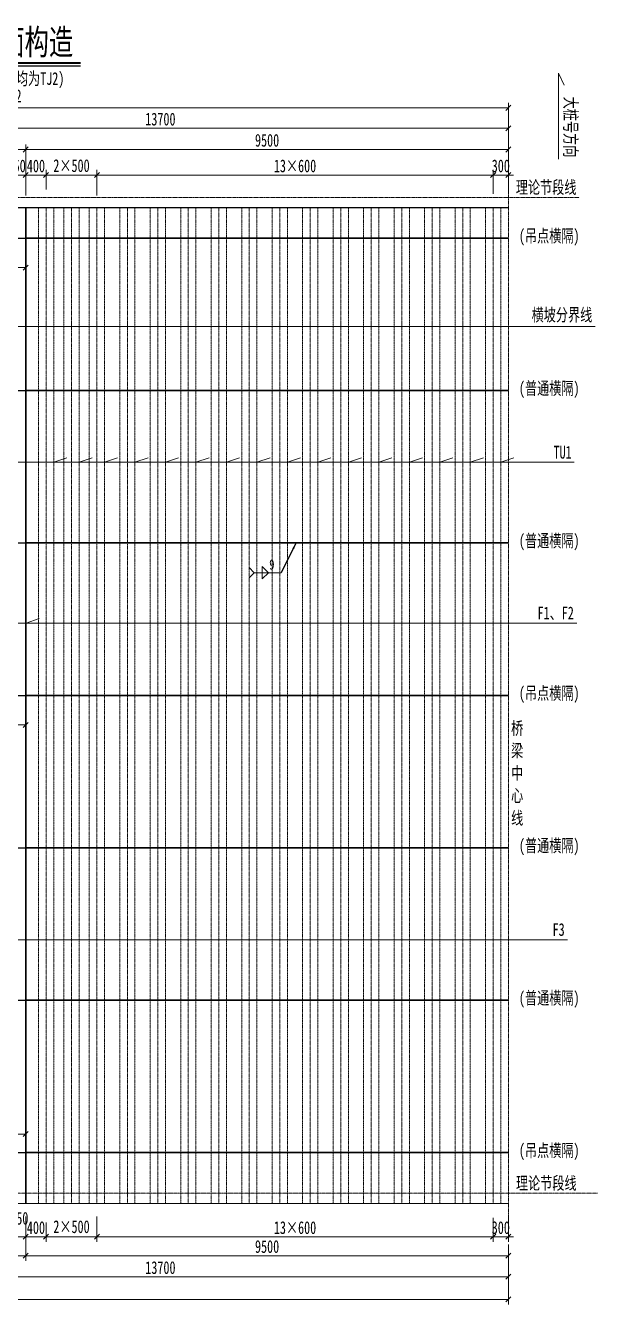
# Model space of a CAD drawing. Header units: millimetres. Extents: x 44597 to 300567, y -113054 to 73044.
# Drawn here: x 198065 to 209321, y -87306 to -62137 of the extents above; entities that cross this region are included whole.
import ezdxf
from ezdxf.enums import TextEntityAlignment as Align

# ---------------------------------------------------------------- set-up
doc = ezdxf.new("R2010")
doc.units = ezdxf.units.MM
doc.linetypes.add('CENTER2', pattern=[28.575, 19.05, -3.175, 3.175, -3.175])
doc.linetypes.add('DASHED', pattern=[0.75, 0.5, -0.25])
doc.layers.get('Defpoints').update_dxf_attribs({"color": 8})
for name, color, linetype, lineweight in [('Dim', 4, 'Continuous', 15), ('中心线', 2, 'CENTER2', 15), ('文字', 7, 'Continuous', 15), ('标注', 4, 'Continuous', 13), ('标注线及字体', 2, 'Continuous', 15), ('细实线', 4, 'Continuous', 15), ('虚线', 7, 'DASHED', 13), ('钢板粗线', 1, 'Continuous', 25)]:
    doc.layers.add(name, color=color, linetype=linetype, lineweight=lineweight)
doc.layers.add('Text', color=4, linetype='Continuous')
doc.styles.add('111', font='', dxfattribs={"width": 0.7})
doc.styles.add('BM_Dim', font='', dxfattribs={"width": 0.85})
doc.styles.add('SMEDI', font='', dxfattribs={"width": 0.75})
doc.styles.get("Standard").update_dxf_attribs({"font": ''})
doc.styles.get('111').set_extended_font_data('仿宋_GB2312')
doc.styles.get('BM_Dim').set_extended_font_data('仿宋_GB2312')
doc.styles.get('SMEDI').set_extended_font_data('仿宋_GB2312')
doc.styles.get('Standard').set_extended_font_data('仿宋_GB2312')
doc.dimstyles.new('200', dxfattribs={"dimscale": 0, "dimtxt": 2.5, "dimasz": 1, "dimexe": 1, "dimexo": 1, "dimgap": 0.6, "dimtad": 1, "dimdec": 0, "dimdsep": 46, "dimtxsty": '111', "dimblk": 'OBLIQUE', "dimcen": 0, "dimclrd": 4, "dimclre": 4, "dimclrt": 4, "dimadec": 1, "dimazin": 2, "dimtfac": 1, "dimtdec": 0, "dimtix": 1, "dimtmove": 2, "dimatfit": 3, "dimfxl": 4, "dimfxlon": 1, "dimtolj": 1, "dimlwd": -1, "dimlwe": -1, "dimarcsym": 0})
doc.dimstyles.new('MSteel_1.0_1.0', dxfattribs={"dimtxt": 3, "dimasz": 1.2, "dimexe": 1, "dimexo": 1, "dimgap": 1, "dimtad": 3, "dimtoh": 1, "dimdec": 0, "dimzin": 0, "dimdsep": 46, "dimtxsty": 'Standard', "dimblk": 'ARCHTICK', "dimcen": 0.09, "dimclrd": 3, "dimclre": 3, "dimadec": 0, "dimazin": 0, "dimtfac": 1, "dimtdec": 4, "dimtofl": 0, "dimtmove": 0, "dimatfit": 3, "dimfxl": 1, "dimtolj": 1, "dimtzin": 0, "dimarcsym": 0})

# ---------------------------------------------------------------- blocks, each defined once
blk = doc.blocks.new('_Oblique')
at = {"color": 0, "linetype": 'ByBlock', "lineweight": -2}
blk.add_line((-0.5, -0.5), (0.5, 0.5), dxfattribs=at)
blk = doc.blocks.new('*D2654')
at = {"layer": 'Defpoints', "color": 0, "transparency": 16777216}
for p in [(207569, -64575), (207569, -65028), (198069, -65789)]:
    blk.add_point(p, dxfattribs=at)
at = {"layer": '细实线', "color": 4, "transparency": 16777216}
for p, q in [((198069, -64975), (198069, -64475)), ((198069, -64575), (207569, -64575)), ((207569, -64928), (207569, -64475))]:
    blk.add_line(p, q, dxfattribs=at)
at = {"layer": '细实线', "color": 4, "transparency": 16777216, "xscale": 99.99999999999999, "yscale": 99.99999999999999, "zscale": 99.99999999999999, "rotation": 180}
blk.add_blockref('_Oblique', (198069, -64575), dxfattribs=at)
at = {"layer": '细实线', "color": 4, "transparency": 16777216, "xscale": 99.99999999999999, "yscale": 99.99999999999999, "zscale": 99.99999999999999}
blk.add_blockref('_Oblique', (207569, -64575), dxfattribs=at)
at = {"layer": '细实线', "color": 4, "transparency": 16777216, "insert": (202819, -64396), "char_height": 250, "attachment_point": 5, "style": '111'}
blk.add_mtext('\\A1;9500', dxfattribs=at)
blk = doc.blocks.new('*D2656')
at = {"layer": 'Defpoints', "color": 0, "transparency": 16777216}
for p in [(207269, -65079), (207269, -65356), (199469, -65784)]:
    blk.add_point(p, dxfattribs=at)
at = {"layer": '细实线', "color": 4, "transparency": 16777216}
for p, q in [((199469, -65479), (199469, -64979)), ((199469, -65079), (207269, -65079)), ((207269, -65256), (207269, -64979))]:
    blk.add_line(p, q, dxfattribs=at)
at = {"layer": '细实线', "color": 4, "transparency": 16777216, "xscale": 99.99999999999999, "yscale": 99.99999999999999, "zscale": 99.99999999999999, "rotation": 180}
blk.add_blockref('_Oblique', (199469, -65079), dxfattribs=at)
at = {"layer": '细实线', "color": 4, "transparency": 16777216, "xscale": 99.99999999999999, "yscale": 99.99999999999999, "zscale": 99.99999999999999}
blk.add_blockref('_Oblique', (207269, -65079), dxfattribs=at)
at = {"layer": '细实线', "color": 4, "transparency": 16777216, "insert": (203369, -64900), "char_height": 250, "attachment_point": 5, "style": '111'}
blk.add_mtext('\\A1;13×600', dxfattribs=at)
blk = doc.blocks.new('*D2657')
at = {"layer": 'Defpoints', "color": 0, "transparency": 16777216}
for p in [(198069, -65079), (198469, -65461), (198069, -65789)]:
    blk.add_point(p, dxfattribs=at)
at = {"layer": '细实线', "color": 4, "transparency": 16777216}
for p, q in [((198069, -65079), (197969, -65079)), ((198069, -65479), (198069, -64979)), ((198469, -65079), (198069, -65079)), ((198469, -65361), (198469, -64979)), ((198469, -65079), (198569, -65079))]:
    blk.add_line(p, q, dxfattribs=at)
at = {"layer": '细实线', "color": 4, "transparency": 16777216, "xscale": 99.99999999999999, "yscale": 99.99999999999999, "zscale": 99.99999999999999}
blk.add_blockref('_Oblique', (198069, -65079), dxfattribs=at)
at = {"layer": '细实线', "color": 4, "transparency": 16777216, "xscale": 99.99999999999999, "yscale": 99.99999999999999, "zscale": 99.99999999999999, "rotation": 180}
blk.add_blockref('_Oblique', (198469, -65079), dxfattribs=at)
at = {"layer": '细实线', "color": 4, "transparency": 16777216, "insert": (198269, -64900), "char_height": 250, "attachment_point": 5, "style": '111'}
blk.add_mtext('\\A1;400', dxfattribs=at)
blk = doc.blocks.new('*D2658')
at = {"layer": 'Defpoints', "color": 0, "transparency": 16777216}
for p in [(207569, -65079), (207269, -65551), (207569, -65542)]:
    blk.add_point(p, dxfattribs=at)
at = {"layer": '细实线', "color": 4, "transparency": 16777216}
for p, q in [((207269, -65079), (207169, -65079)), ((207269, -65451), (207269, -64979)), ((207269, -65079), (207569, -65079)), ((207569, -65442), (207569, -64979)), ((207569, -65079), (207669, -65079))]:
    blk.add_line(p, q, dxfattribs=at)
at = {"layer": '细实线', "color": 4, "transparency": 16777216, "xscale": 99.99999999999999, "yscale": 99.99999999999999, "zscale": 99.99999999999999}
blk.add_blockref('_Oblique', (207269, -65079), dxfattribs=at)
at = {"layer": '细实线', "color": 4, "transparency": 16777216, "xscale": 99.99999999999999, "yscale": 99.99999999999999, "zscale": 99.99999999999999, "rotation": 180}
blk.add_blockref('_Oblique', (207569, -65079), dxfattribs=at)
at = {"layer": '细实线', "color": 4, "transparency": 16777216, "insert": (207419, -64900), "char_height": 250, "attachment_point": 5, "style": '111'}
blk.add_mtext('\\A1;300', dxfattribs=at)
blk = doc.blocks.new('*D2659')
at = {"layer": 'Defpoints', "color": 0, "transparency": 16777216}
for p in [(197819, -65079), (197819, -65809), (198069, -65789)]:
    blk.add_point(p, dxfattribs=at)
at = {"layer": '细实线', "color": 4, "transparency": 16777216}
for p, q in [((197819, -65479), (197819, -64979)), ((198069, -65079), (197819, -65079)), ((198069, -65479), (198069, -64979))]:
    blk.add_line(p, q, dxfattribs=at)
at = {"layer": '细实线', "color": 4, "transparency": 16777216, "xscale": 99.99999999999999, "yscale": 99.99999999999999, "zscale": 99.99999999999999, "rotation": 180}
blk.add_blockref('_Oblique', (197819, -65079), dxfattribs=at)
at = {"layer": '细实线', "color": 4, "transparency": 16777216, "xscale": 99.99999999999999, "yscale": 99.99999999999999, "zscale": 99.99999999999999}
blk.add_blockref('_Oblique', (198069, -65079), dxfattribs=at)
at = {"layer": '细实线', "color": 4, "transparency": 16777216, "insert": (197890, -64900), "char_height": 250, "attachment_point": 5, "style": '111'}
blk.add_mtext('\\A1;250', dxfattribs=at)
blk = doc.blocks.new('*D2662')
at = {"layer": 'Defpoints', "color": 0, "transparency": 16777216}
for p in [(198469, -65079), (198469, -65461), (199469, -65446)]:
    blk.add_point(p, dxfattribs=at)
at = {"layer": '细实线', "color": 4, "transparency": 16777216}
for p, q in [((198469, -65361), (198469, -64979)), ((199469, -65079), (198469, -65079)), ((199469, -65346), (199469, -64979))]:
    blk.add_line(p, q, dxfattribs=at)
at = {"layer": '细实线', "color": 4, "transparency": 16777216, "xscale": 99.99999999999999, "yscale": 99.99999999999999, "zscale": 99.99999999999999, "rotation": 180}
blk.add_blockref('_Oblique', (198469, -65079), dxfattribs=at)
at = {"layer": '细实线', "color": 4, "transparency": 16777216, "xscale": 99.99999999999999, "yscale": 99.99999999999999, "zscale": 99.99999999999999}
blk.add_blockref('_Oblique', (199469, -65079), dxfattribs=at)
at = {"layer": '细实线', "color": 4, "transparency": 16777216, "insert": (198969, -64895), "char_height": 250, "attachment_point": 5, "style": '111'}
blk.add_mtext('\\A1;2×500', dxfattribs=at)
blk = doc.blocks.new('*D2664')
at = {"layer": 'Defpoints', "color": 0, "transparency": 16777216}
for p in [(207569, -64158), (207569, -64699), (193869, -65524)]:
    blk.add_point(p, dxfattribs=at)
at = {"layer": '细实线', "color": 4, "transparency": 16777216}
for p, q in [((193869, -64558), (193869, -64058)), ((193869, -64158), (207569, -64158)), ((207569, -64558), (207569, -64058))]:
    blk.add_line(p, q, dxfattribs=at)
at = {"layer": '细实线', "color": 4, "transparency": 16777216, "xscale": 99.99999999999999, "yscale": 99.99999999999999, "zscale": 99.99999999999999, "rotation": 180}
blk.add_blockref('_Oblique', (193869, -64158), dxfattribs=at)
at = {"layer": '细实线', "color": 4, "transparency": 16777216, "xscale": 99.99999999999999, "yscale": 99.99999999999999, "zscale": 99.99999999999999}
blk.add_blockref('_Oblique', (207569, -64158), dxfattribs=at)
at = {"layer": '细实线', "color": 4, "transparency": 16777216, "insert": (200719, -63979), "char_height": 250, "attachment_point": 5, "style": '111'}
blk.add_mtext('\\A1;13700', dxfattribs=at)
blk = doc.blocks.new('*D2666')
at = {"layer": 'Defpoints', "color": 0, "transparency": 16777216}
for p in [(198069, -64575), (191699, -65173), (198069, -65789)]:
    blk.add_point(p, dxfattribs=at)
at = {"layer": '细实线', "color": 4, "transparency": 16777216}
for p, q in [((191699, -64975), (191699, -64475)), ((191699, -64575), (198069, -64575)), ((198069, -64975), (198069, -64475))]:
    blk.add_line(p, q, dxfattribs=at)
at = {"layer": '细实线', "color": 4, "transparency": 16777216, "xscale": 99.99999999999999, "yscale": 99.99999999999999, "zscale": 99.99999999999999, "rotation": 180}
blk.add_blockref('_Oblique', (191699, -64575), dxfattribs=at)
at = {"layer": '细实线', "color": 4, "transparency": 16777216, "xscale": 99.99999999999999, "yscale": 99.99999999999999, "zscale": 99.99999999999999}
blk.add_blockref('_Oblique', (198069, -64575), dxfattribs=at)
at = {"layer": '细实线', "color": 4, "transparency": 16777216, "insert": (194884, -64396), "char_height": 250, "attachment_point": 5, "style": '111'}
blk.add_mtext('\\A1;6370', dxfattribs=at)
blk = doc.blocks.new('*D2667')
at = {"layer": 'Defpoints', "color": 0, "transparency": 16777216}
for p in [(207569, -63755), (207569, -64419), (187569, -64527)]:
    blk.add_point(p, dxfattribs=at)
at = {"layer": '细实线', "color": 4, "transparency": 16777216}
for p, q in [((187569, -64155), (187569, -63655)), ((207569, -64155), (207569, -63655)), ((187569, -63755), (207569, -63755))]:
    blk.add_line(p, q, dxfattribs=at)
at = {"layer": '细实线', "color": 4, "transparency": 16777216, "xscale": 99.99999999999999, "yscale": 99.99999999999999, "zscale": 99.99999999999999, "rotation": 180}
blk.add_blockref('_Oblique', (187569, -63755), dxfattribs=at)
at = {"layer": '细实线', "color": 4, "transparency": 16777216, "xscale": 99.99999999999999, "yscale": 99.99999999999999, "zscale": 99.99999999999999}
blk.add_blockref('_Oblique', (207569, -63755), dxfattribs=at)
at = {"layer": '细实线', "color": 4, "transparency": 16777216, "insert": (197569, -63551), "char_height": 250, "attachment_point": 5, "style": '111'}
blk.add_mtext('\\A1;40000/2', dxfattribs=at)
blk = doc.blocks.new('_ArchTick')
at = {"color": 0, "linetype": 'ByBlock', "const_width": 0.15}
blk.add_lwpolyline([(-0.5, -0.5), (0.5, 0.5)], dxfattribs=at)
blk = doc.blocks.new('角焊缝1')
at = {"layer": 'Dim'}
blk.add_line((-3101.17, 370.22), (-3106.48, 370.22), dxfattribs=at)
blk.add_lwpolyline([(-3107.48, 369.22), (-3106.48, 370.22), (-3107.48, 371.22)], dxfattribs=at)
blk.add_lwpolyline([(-3104.91, 371.45), (-3104.91, 368.99), (-3103.68, 370.22)], close=True, dxfattribs=at)
blk = doc.blocks.new('*D2681')
at = {"layer": 'Defpoints', "color": 0, "transparency": 16777216}
for p in [(198069, -85264), (207569, -86026), (207569, -86348)]:
    blk.add_point(p, dxfattribs=at)
at = {"layer": '细实线', "color": 4, "transparency": 16777216}
for p, q in [((198069, -85948), (198069, -86448)), ((207569, -86126), (207569, -86448)), ((198069, -86348), (207569, -86348))]:
    blk.add_line(p, q, dxfattribs=at)
at = {"layer": '细实线', "color": 4, "transparency": 16777216, "xscale": 99.99999999999999, "yscale": 99.99999999999999, "zscale": 99.99999999999999, "rotation": 180}
blk.add_blockref('_Oblique', (198069, -86348), dxfattribs=at)
at = {"layer": '细实线', "color": 4, "transparency": 16777216, "xscale": 99.99999999999999, "yscale": 99.99999999999999, "zscale": 99.99999999999999}
blk.add_blockref('_Oblique', (207569, -86348), dxfattribs=at)
at = {"layer": '细实线', "color": 4, "transparency": 16777216, "insert": (202819, -86169), "char_height": 250, "attachment_point": 5, "style": '111'}
blk.add_mtext('\\A1;9500', dxfattribs=at)
blk = doc.blocks.new('*D2683')
at = {"layer": 'Defpoints', "color": 0, "transparency": 16777216}
for p in [(199469, -85269), (207269, -85697), (207269, -85975)]:
    blk.add_point(p, dxfattribs=at)
at = {"layer": '细实线', "color": 4, "transparency": 16777216}
for p, q in [((199469, -85575), (199469, -86075)), ((207269, -85797), (207269, -86075)), ((199469, -85975), (207269, -85975))]:
    blk.add_line(p, q, dxfattribs=at)
at = {"layer": '细实线', "color": 4, "transparency": 16777216, "xscale": 99.99999999999999, "yscale": 99.99999999999999, "zscale": 99.99999999999999, "rotation": 180}
blk.add_blockref('_Oblique', (199469, -85975), dxfattribs=at)
at = {"layer": '细实线', "color": 4, "transparency": 16777216, "xscale": 99.99999999999999, "yscale": 99.99999999999999, "zscale": 99.99999999999999}
blk.add_blockref('_Oblique', (207269, -85975), dxfattribs=at)
at = {"layer": '细实线', "color": 4, "transparency": 16777216, "insert": (203369, -85796), "char_height": 250, "attachment_point": 5, "style": '111'}
blk.add_mtext('\\A1;13×600', dxfattribs=at)
blk = doc.blocks.new('*D2684')
at = {"layer": 'Defpoints', "color": 0, "transparency": 16777216}
for p in [(198069, -85264), (198469, -85592), (198069, -85975)]:
    blk.add_point(p, dxfattribs=at)
at = {"layer": '细实线', "color": 4, "transparency": 16777216}
for p, q in [((198069, -85575), (198069, -86075)), ((198469, -85692), (198469, -86075)), ((198069, -85975), (197969, -85975)), ((198469, -85975), (198069, -85975)), ((198469, -85975), (198569, -85975))]:
    blk.add_line(p, q, dxfattribs=at)
at = {"layer": '细实线', "color": 4, "transparency": 16777216, "xscale": 99.99999999999999, "yscale": 99.99999999999999, "zscale": 99.99999999999999}
blk.add_blockref('_Oblique', (198069, -85975), dxfattribs=at)
at = {"layer": '细实线', "color": 4, "transparency": 16777216, "xscale": 99.99999999999999, "yscale": 99.99999999999999, "zscale": 99.99999999999999, "rotation": 180}
blk.add_blockref('_Oblique', (198469, -85975), dxfattribs=at)
at = {"layer": '细实线', "color": 4, "transparency": 16777216, "insert": (198269, -85796), "char_height": 250, "attachment_point": 5, "style": '111'}
blk.add_mtext('\\A1;400', dxfattribs=at)
blk = doc.blocks.new('*D2685')
at = {"layer": 'Defpoints', "color": 0, "transparency": 16777216}
for p in [(207269, -85503), (207569, -85512), (207569, -85975)]:
    blk.add_point(p, dxfattribs=at)
at = {"layer": '细实线', "color": 4, "transparency": 16777216}
for p, q in [((207269, -85603), (207269, -86075)), ((207569, -85612), (207569, -86075)), ((207269, -85975), (207169, -85975)), ((207269, -85975), (207569, -85975)), ((207569, -85975), (207669, -85975))]:
    blk.add_line(p, q, dxfattribs=at)
at = {"layer": '细实线', "color": 4, "transparency": 16777216, "xscale": 99.99999999999999, "yscale": 99.99999999999999, "zscale": 99.99999999999999}
blk.add_blockref('_Oblique', (207269, -85975), dxfattribs=at)
at = {"layer": '细实线', "color": 4, "transparency": 16777216, "xscale": 99.99999999999999, "yscale": 99.99999999999999, "zscale": 99.99999999999999, "rotation": 180}
blk.add_blockref('_Oblique', (207569, -85975), dxfattribs=at)
at = {"layer": '细实线', "color": 4, "transparency": 16777216, "insert": (207419, -85796), "char_height": 250, "attachment_point": 5, "style": '111'}
blk.add_mtext('\\A1;300', dxfattribs=at)
blk = doc.blocks.new('*D2686')
at = {"layer": 'Defpoints', "color": 0, "transparency": 16777216}
for p in [(197819, -85245), (198069, -85264), (197819, -85975)]:
    blk.add_point(p, dxfattribs=at)
at = {"layer": '细实线', "color": 4, "transparency": 16777216}
for p, q in [((197819, -85575), (197819, -86075)), ((198069, -85575), (198069, -86075)), ((198069, -85975), (197819, -85975))]:
    blk.add_line(p, q, dxfattribs=at)
at = {"layer": '细实线', "color": 4, "transparency": 16777216, "xscale": 99.99999999999999, "yscale": 99.99999999999999, "zscale": 99.99999999999999, "rotation": 180}
blk.add_blockref('_Oblique', (197819, -85975), dxfattribs=at)
at = {"layer": '细实线', "color": 4, "transparency": 16777216, "xscale": 99.99999999999999, "yscale": 99.99999999999999, "zscale": 99.99999999999999}
blk.add_blockref('_Oblique', (198069, -85975), dxfattribs=at)
at = {"layer": '细实线', "color": 4, "transparency": 16777216, "insert": (197942, -85613), "char_height": 250, "attachment_point": 5, "style": '111'}
blk.add_mtext('\\A1;250', dxfattribs=at)
blk = doc.blocks.new('*D2688')
at = {"layer": 'Defpoints', "color": 0, "transparency": 16777216}
for p in [(198469, -85592), (199469, -85607), (198469, -85975)]:
    blk.add_point(p, dxfattribs=at)
at = {"layer": '细实线', "color": 4, "transparency": 16777216}
for p, q in [((198469, -85692), (198469, -86075)), ((199469, -85707), (199469, -86075)), ((199469, -85975), (198469, -85975))]:
    blk.add_line(p, q, dxfattribs=at)
at = {"layer": '细实线', "color": 4, "transparency": 16777216, "xscale": 99.99999999999999, "yscale": 99.99999999999999, "zscale": 99.99999999999999, "rotation": 180}
blk.add_blockref('_Oblique', (198469, -85975), dxfattribs=at)
at = {"layer": '细实线', "color": 4, "transparency": 16777216, "xscale": 99.99999999999999, "yscale": 99.99999999999999, "zscale": 99.99999999999999}
blk.add_blockref('_Oblique', (199469, -85975), dxfattribs=at)
at = {"layer": '细实线', "color": 4, "transparency": 16777216, "insert": (198969, -85778), "char_height": 250, "attachment_point": 5, "style": '111'}
blk.add_mtext('\\A1;2×500', dxfattribs=at)
blk = doc.blocks.new('*D2689')
at = {"layer": 'Defpoints', "color": 0, "transparency": 16777216}
for p in [(193869, -85530), (207569, -86355), (207569, -86762)]:
    blk.add_point(p, dxfattribs=at)
at = {"layer": '细实线', "color": 4, "transparency": 16777216}
for p, q in [((193869, -86362), (193869, -86862)), ((207569, -86455), (207569, -86862)), ((193869, -86762), (207569, -86762))]:
    blk.add_line(p, q, dxfattribs=at)
at = {"layer": '细实线', "color": 4, "transparency": 16777216, "xscale": 99.99999999999999, "yscale": 99.99999999999999, "zscale": 99.99999999999999, "rotation": 180}
blk.add_blockref('_Oblique', (193869, -86762), dxfattribs=at)
at = {"layer": '细实线', "color": 4, "transparency": 16777216, "xscale": 99.99999999999999, "yscale": 99.99999999999999, "zscale": 99.99999999999999}
blk.add_blockref('_Oblique', (207569, -86762), dxfattribs=at)
at = {"layer": '细实线', "color": 4, "transparency": 16777216, "insert": (200719, -86583), "char_height": 250, "attachment_point": 5, "style": '111'}
blk.add_mtext('\\A1;13700', dxfattribs=at)
blk = doc.blocks.new('*D2691')
at = {"layer": 'Defpoints', "color": 0, "transparency": 16777216}
for p in [(188903, -85266), (198069, -85264), (198069, -86348)]:
    blk.add_point(p, dxfattribs=at)
at = {"layer": '细实线', "color": 4, "transparency": 16777216}
for p, q in [((188903, -85948), (188903, -86448)), ((198069, -85948), (198069, -86448)), ((188903, -86348), (198069, -86348))]:
    blk.add_line(p, q, dxfattribs=at)
at = {"layer": '细实线', "color": 4, "transparency": 16777216, "xscale": 99.99999999999999, "yscale": 99.99999999999999, "zscale": 99.99999999999999, "rotation": 180}
blk.add_blockref('_Oblique', (188903, -86348), dxfattribs=at)
at = {"layer": '细实线', "color": 4, "transparency": 16777216, "xscale": 99.99999999999999, "yscale": 99.99999999999999, "zscale": 99.99999999999999}
blk.add_blockref('_Oblique', (198069, -86348), dxfattribs=at)
at = {"layer": '细实线', "color": 4, "transparency": 16777216, "insert": (193486, -86169), "char_height": 250, "attachment_point": 5, "style": '111'}
blk.add_mtext('\\A1;9166', dxfattribs=at)
blk = doc.blocks.new('*D2692')
at = {"layer": 'Defpoints', "color": 0, "transparency": 16777216}
for p in [(185946, -86517), (207569, -86634), (207569, -87206)]:
    blk.add_point(p, dxfattribs=at)
at = {"layer": '细实线', "color": 4, "transparency": 16777216}
for p, q in [((185946, -86806), (185946, -87306)), ((207569, -86806), (207569, -87306)), ((185946, -87206), (207569, -87206))]:
    blk.add_line(p, q, dxfattribs=at)
at = {"layer": '细实线', "color": 4, "transparency": 16777216, "xscale": 99.99999999999999, "yscale": 99.99999999999999, "zscale": 99.99999999999999, "rotation": 180}
blk.add_blockref('_Oblique', (185946, -87206), dxfattribs=at)
at = {"layer": '细实线', "color": 4, "transparency": 16777216, "xscale": 99.99999999999999, "yscale": 99.99999999999999, "zscale": 99.99999999999999}
blk.add_blockref('_Oblique', (207569, -87206), dxfattribs=at)
at = {"layer": '细实线', "color": 4, "transparency": 16777216, "insert": (196758, -87002), "char_height": 250, "attachment_point": 5, "style": '111'}
blk.add_mtext('\\A1;43398/2', dxfattribs=at)
blk = doc.blocks.new('*D2721')
at = {"layer": 'Defpoints', "color": 0, "transparency": 16777216}
for p in [(194769, -66319), (198069, -66319), (198069, -66901)]:
    blk.add_point(p, dxfattribs=at)
at = {"layer": '细实线', "color": 4, "transparency": 16777216}
for p, q in [((194769, -66501), (194769, -67001)), ((198069, -66501), (198069, -67001)), ((194769, -66901), (198069, -66901))]:
    blk.add_line(p, q, dxfattribs=at)
at = {"layer": '细实线', "color": 4, "transparency": 16777216, "xscale": 99.99999999999999, "yscale": 99.99999999999999, "zscale": 99.99999999999999, "rotation": 180}
blk.add_blockref('_Oblique', (194769, -66901), dxfattribs=at)
at = {"layer": '细实线', "color": 4, "transparency": 16777216, "xscale": 99.99999999999999, "yscale": 99.99999999999999, "zscale": 99.99999999999999}
blk.add_blockref('_Oblique', (198069, -66901), dxfattribs=at)
at = {"layer": '细实线', "color": 4, "transparency": 16777216, "insert": (196419, -66722), "char_height": 250, "attachment_point": 5, "style": '111'}
blk.add_mtext('\\A1;3300', dxfattribs=at)
blk = doc.blocks.new('*D2722')
at = {"layer": 'Defpoints', "color": 0, "transparency": 16777216}
for p in [(194769, -75319), (198069, -75319), (198069, -75901)]:
    blk.add_point(p, dxfattribs=at)
at = {"layer": '细实线', "color": 4, "transparency": 16777216}
for p, q in [((194769, -75501), (194769, -76001)), ((198069, -75501), (198069, -76001)), ((194769, -75901), (198069, -75901))]:
    blk.add_line(p, q, dxfattribs=at)
at = {"layer": '细实线', "color": 4, "transparency": 16777216, "xscale": 99.99999999999999, "yscale": 99.99999999999999, "zscale": 99.99999999999999, "rotation": 180}
blk.add_blockref('_Oblique', (194769, -75901), dxfattribs=at)
at = {"layer": '细实线', "color": 4, "transparency": 16777216, "xscale": 99.99999999999999, "yscale": 99.99999999999999, "zscale": 99.99999999999999}
blk.add_blockref('_Oblique', (198069, -75901), dxfattribs=at)
at = {"layer": '细实线', "color": 4, "transparency": 16777216, "insert": (196419, -75722), "char_height": 250, "attachment_point": 5, "style": '111'}
blk.add_mtext('\\A1;3300', dxfattribs=at)
blk = doc.blocks.new('*D2723')
at = {"layer": 'Defpoints', "color": 0, "transparency": 16777216}
for p in [(198069, -83954), (194769, -84319), (198069, -84319)]:
    blk.add_point(p, dxfattribs=at)
at = {"layer": '细实线', "color": 4, "transparency": 16777216}
for p, q in [((194769, -84219), (194769, -83854)), ((194769, -83954), (198069, -83954)), ((198069, -84219), (198069, -83854))]:
    blk.add_line(p, q, dxfattribs=at)
at = {"layer": '细实线', "color": 4, "transparency": 16777216, "xscale": 99.99999999999999, "yscale": 99.99999999999999, "zscale": 99.99999999999999, "rotation": 180}
blk.add_blockref('_Oblique', (194769, -83954), dxfattribs=at)
at = {"layer": '细实线', "color": 4, "transparency": 16777216, "xscale": 99.99999999999999, "yscale": 99.99999999999999, "zscale": 99.99999999999999}
blk.add_blockref('_Oblique', (198069, -83954), dxfattribs=at)
at = {"layer": '细实线', "color": 4, "transparency": 16777216, "insert": (196419, -83775), "char_height": 250, "attachment_point": 5, "style": '111'}
blk.add_mtext('\\A1;3300', dxfattribs=at)

msp = doc.modelspace()

# ---------------------------------------------------------------- linework, layer by layer
at = {"color": 4}
msp.add_line((196004.2, -62932), (199148.9, -62932), dxfattribs=at)
at = {"color": 6, "const_width": 36, "elevation": 0}
msp.add_lwpolyline([(196004.2, -62872), (199148.9, -62872)], dxfattribs=at)
at = {"layer": 'Defpoints'}
for p, q in [((198068.7, -85318.5), (198068.7, -65718.5)), ((187568.7, -66318.5), (207568.7, -66318.5)), ((187568.7, -69318.5), (207568.7, -69318.5)), ((187264.5, -72318.5), (207568.7, -72318.5)), ((186960.3, -75318.5), (207568.7, -75318.5)), ((186656.1, -78318.5), (207568.7, -78318.5)), ((186351.9, -81318.5), (207568.7, -81318.5)), ((186047.7, -84318.5), (207568.7, -84318.5))]:
    msp.add_line(p, q, dxfattribs=at)
at = {"layer": '中心线', "ltscale": 0.3}
for p, q in [((207568.7, -85746.6), (207568.7, -64083.6)), ((208964.3, -65518.5), (186742.5, -65518.5)), ((209320.6, -85118.5), (184294.9, -85118.5))]:
    msp.add_line(p, q, dxfattribs=at)
at = {"layer": '中心线', "color": 6, "ltscale": 0.3}
for p, q in [((198468.7, -85318.5), (198468.7, -65718.5)), ((198968.7, -85318.5), (198968.7, -65718.5)), ((199468.7, -85318.5), (199468.7, -65718.5)), ((200068.7, -85318.5), (200068.7, -65718.5)), ((200668.7, -85318.5), (200668.7, -65718.5)), ((201268.7, -85318.5), (201268.7, -65718.5)), ((201868.7, -85318.5), (201868.7, -65718.5)), ((202468.7, -85318.5), (202468.7, -65718.5)), ((203068.7, -85318.5), (203068.7, -65718.5)), ((203668.7, -85318.5), (203668.7, -65718.5)), ((204268.7, -85318.5), (204268.7, -65718.5)), ((204868.7, -85318.5), (204868.7, -65718.5)), ((205468.7, -85318.5), (205468.7, -65718.5)), ((206068.7, -85318.5), (206068.7, -65718.5)), ((206668.7, -85318.5), (206668.7, -65718.5)), ((207268.7, -85318.5), (207268.7, -65718.5))]:
    msp.add_line(p, q, dxfattribs=at)
at = {"layer": '标注', "color": 1, "ltscale": 550}
msp.add_line((185946.3, -85318.5), (207568.7, -85318.5), dxfattribs=at)
at = {"layer": '细实线'}
for p, q in [((208556, -63073), (208556, -64768.7)), ((208665.2, -63309.6), (208556, -63073)), ((193869, -68061.3), (209275.1, -68061.3)), ((198876.5, -70645.1), (198618.7, -70732.3)), ((199376.5, -70645.1), (199118.7, -70732.3)), ((199876.5, -70645.1), (199618.7, -70732.3)), ((200476.5, -70645.1), (200218.7, -70732.3)), ((201076.5, -70645.1), (200818.7, -70732.3)), ((201676.5, -70645.1), (201418.7, -70732.3)), ((202276.5, -70645.1), (202018.7, -70732.3)), ((202876.5, -70645.1), (202618.7, -70732.3)), ((203476.5, -70645.1), (203218.7, -70732.3)), ((204076.5, -70645.1), (203818.7, -70732.3)), ((204676.5, -70645.1), (204418.7, -70732.3)), ((205276.5, -70645.1), (205018.7, -70732.3)), ((205876.5, -70645.1), (205618.7, -70732.3)), ((206476.5, -70645.1), (206218.7, -70732.3)), ((207076.5, -70645.1), (206818.7, -70732.3)), ((207676.5, -70645.1), (207418.7, -70732.3)), ((195819.1, -70732.3), (208861.2, -70732.3)), ((190905.8, -73896.2), (208914, -73896.2)), ((198333.5, -73809.1), (198075.7, -73896.2)), ((193851.9, -80127.5), (208733.7, -80127.5))]:
    msp.add_line(p, q, dxfattribs=at)
at = {"layer": '虚线', "color": 2, "ltscale": 2}
for p, q in [((198075.7, -85318.5), (198075.7, -65718.5)), ((198075.7, -66312.5), (207568.7, -66312.5)), ((198075.7, -66324.5), (207568.7, -66324.5)), ((198075.7, -69312.5), (207568.7, -69312.5)), ((198075.7, -69324.5), (207568.7, -69324.5)), ((198075.7, -72312.5), (207568.7, -72312.5)), ((198075.7, -72324.5), (207568.7, -72324.5)), ((198075.7, -75312.5), (207568.7, -75312.5)), ((198075.7, -75324.5), (207568.7, -75324.5)), ((198075.7, -78312.5), (207568.7, -78312.5)), ((198075.7, -78324.5), (207568.7, -78324.5)), ((198075.7, -81312.5), (207568.7, -81312.5)), ((198075.7, -81324.5), (207568.7, -81324.5)), ((198075.7, -84312.5), (207568.7, -84312.5)), ((198075.7, -84324.5), (207568.7, -84324.5))]:
    msp.add_line(p, q, dxfattribs=at)
at = {"layer": '虚线', "color": 6, "ltscale": 4}
for p, q in [((198318.7, -85318.5), (198318.7, -65718.5)), ((198618.7, -85318.5), (198618.7, -65718.5)), ((198818.7, -85318.5), (198818.7, -65718.5)), ((199118.7, -85318.5), (199118.7, -65718.5)), ((199318.7, -85318.5), (199318.7, -65718.5)), ((199618.7, -85318.5), (199618.7, -65718.5)), ((199918.7, -85318.5), (199918.7, -65718.5)), ((200218.7, -85318.5), (200218.7, -65718.5)), ((200518.7, -85318.5), (200518.7, -65718.5)), ((200818.7, -85318.5), (200818.7, -65718.5)), ((201118.7, -85318.5), (201118.7, -65718.5)), ((201418.7, -85318.5), (201418.7, -65718.5)), ((201718.7, -85318.5), (201718.7, -65718.5)), ((202018.7, -85318.5), (202018.7, -65718.5)), ((202318.7, -85318.5), (202318.7, -65718.5)), ((202618.7, -85318.5), (202618.7, -65718.5)), ((202918.7, -85318.5), (202918.7, -65718.5)), ((203218.7, -85318.5), (203218.7, -65718.5)), ((203518.7, -85318.5), (203518.7, -65718.5)), ((203818.7, -85318.5), (203818.7, -65718.5)), ((204118.7, -85318.5), (204118.7, -65718.5)), ((204418.7, -85318.5), (204418.7, -65718.5)), ((204718.7, -85318.5), (204718.7, -65718.5)), ((205018.7, -85318.5), (205018.7, -65718.5)), ((205318.7, -85318.5), (205318.7, -65718.5)), ((205618.7, -85318.5), (205618.7, -65718.5)), ((205918.7, -85318.5), (205918.7, -65718.5)), ((206218.7, -85318.5), (206218.7, -65718.5)), ((206518.7, -85318.5), (206518.7, -65718.5)), ((206818.7, -85318.5), (206818.7, -65718.5)), ((207118.7, -85318.5), (207118.7, -65718.5)), ((207418.7, -85318.5), (207418.7, -65718.5))]:
    msp.add_line(p, q, dxfattribs=at)
at = {"layer": '钢板粗线'}
msp.add_line((187568.7, -65718.5), (207568.7, -65718.5), dxfattribs=at)

# ---------------------------------------------------------------- block references
at = {"layer": '细实线', "color": 8, "xscale": 100, "yscale": 100, "zscale": 100}
msp.add_blockref('角焊缝1', (513213.2, -109926.5), dxfattribs=at)

# ---------------------------------------------------------------- texts
at = {"layer": 'Text', "style": 'SMEDI', "width": 0.75}
msp.add_text('9', height=200, dxfattribs=at).set_placement((202861.9, -72743.2), align=Align.MIDDLE_LEFT)
at = {"layer": '文字', "style": 'BM_Dim', "width": 0.7}
msp.add_text('(未示加劲编号均为TJ2)', height=250, dxfattribs=at).set_placement((197576.5, -63192.9), align=Align.MIDDLE)
msp.add_text('大桩号方向', height=250, rotation=270, dxfattribs=at).set_placement((208595.4, -64133), align=Align.BOTTOM_CENTER)
for s, p in [('理论节段线', (208311.6, -65518.5)), ('(吊点横隔)', (208371.5, -66475.4)), ('横坡分界线', (208622.3, -68029.2)), ('(普通横隔)', (208371.5, -69475.4)), ('TU1', (208635, -70732.3)), ('(普通横隔)', (208371.5, -72475.4)), ('F1、F2', (208499.6, -73896.2)), ('(吊点横隔)', (208371.5, -75475.4)), ('桥', (207741, -76165.2)), ('梁', (207741, -76607.2)), ('中', (207741, -77049.2)), ('心', (207741, -77491.2)), ('线', (207741, -77933.2)), ('(普通横隔)', (208371.5, -78475.4)), ('F3', (208556.8, -80127.5)), ('(普通横隔)', (208371.5, -81475.4)), ('(吊点横隔)', (208371.5, -84475.4)), ('理论节段线', (208314.1, -85118.5))]:
    msp.add_text(s, height=250, dxfattribs=at).set_placement(p, align=Align.BOTTOM_CENTER)
at = {"layer": '标注线及字体', "style": '111', "width": 0.7}
msp.add_text('顶板平面构造', height=500, dxfattribs=at).set_placement((197569, -62451), align=Align.MIDDLE)

# ---------------------------------------------------------------- dimensions: what is measured, and where the dimension line sits
at = {"layer": '细实线'}
for base, p1, p2, text, override, picture, middle in [((207569, -63755), (187569, -64527.4), (207569, -64419.4), '40000/2', {"dimscale": 100, "dimblk": 'Oblique'}, '*D2667', (197569, -63551.1)), ((207268.7, -65078.8), (199468.7, -65784.4), (207268.7, -65356.4), '13×600', {"dimscale": 100, "dimtxsty": '111', "dimblk": 'Oblique'}, '*D2656', (203368.7, -64899.9)), ((207269, -85975), (199469, -85269.4), (207269, -85697.4), '13×600', {"dimscale": 100, "dimtxsty": '111', "dimblk": 'Oblique'}, '*D2683', (203369, -85796.1)), ((207569.2, -87206.2), (185946.3, -86517.2), (207569.2, -86634.4), '43398/2', {"dimscale": 100, "dimtxsty": '111', "dimblk": 'Oblique'}, '*D2692', (196757.8, -87002.2))]:
    dim = msp.add_linear_dim(base=base, p1=p1, p2=p2, text=text, dimstyle='200', override=override, dxfattribs=at)
    dim.commit()
    dim.dimension.update_dxf_attribs({"geometry": picture, "text_midpoint": middle})
for base, p1, p2, picture, middle in [((207569, -64157.7), (193869, -65523.7), (207569, -64699), '*D2664', (200719, -63978.8)), ((198069, -64575), (191698.7, -65173.3), (198069, -65789.4), '*D2666', (194883.8, -64396.1)), ((207569, -64575), (198069, -65789.4), (207569, -65027.7), '*D2654', (202819, -64396.1)), ((198068.7, -65078.8), (198468.7, -65461.4), (198068.7, -65789.4), '*D2657', (198268.7, -64899.9)), ((207568.7, -65078.8), (207268.7, -65550.6), (207568.7, -65542.2), '*D2658', (207418.7, -64899.9)), ((198068.7, -66901.3), (194768.7, -66318.5), (198068.7, -66318.5), '*D2721', (196418.7, -66722.4)), ((198068.7, -75901.3), (194768.7, -75318.5), (198068.7, -75318.5), '*D2722', (196418.7, -75722.4)), ((198068.7, -83954.2), (194768.7, -84318.5), (198068.7, -84318.5), '*D2723', (196418.7, -83775.3)), ((198069.2, -86348.2), (188902.9, -85266.3), (198069.2, -85264.4), '*D2691', (193486, -86169.2)), ((198069, -85975), (198469, -85592.4), (198069, -85264.4), '*D2684', (198269, -85796.1)), ((207569.2, -86348.2), (198069.2, -85264.4), (207569.2, -86026.1), '*D2681', (202819.2, -86169.2)), ((207569.2, -86762), (193869.2, -85530.1), (207569.2, -86354.8), '*D2689', (200719.2, -86583.1)), ((207569, -85975), (207269, -85503.2), (207569, -85511.6), '*D2685', (207419, -85796.1))]:
    dim = msp.add_linear_dim(base=base, p1=p1, p2=p2, dimstyle='200', override={"dimscale": 100, "dimblk": 'Oblique'}, dxfattribs=at)
    dim.commit()
    dim.dimension.update_dxf_attribs({"geometry": picture, "text_midpoint": middle})
for base, p1, p2, picture, middle in [((197819, -65078.8), (198068.7, -65789.4), (197819, -65809.1), '*D2659', (197889.8, -64899.9)), ((197819.2, -85975), (198069, -85264.4), (197819.2, -85244.7), '*D2686', (197942.4, -85612.7))]:
    dim = msp.add_linear_dim(base=base, p1=p1, p2=p2, dimstyle='200', override={"dimscale": 100, "dimblk": 'Oblique'}, dxfattribs=at)
    dim.commit()
    dim.dimension.update_dxf_attribs({"geometry": picture, "text_midpoint": middle, "dimtype": 160})
for base, p1, p2, picture, middle in [((198468.7, -65078.8), (199468.7, -65446.4), (198468.7, -65461.4), '*D2662', (198968.7, -64895.3)), ((198469, -85975), (199469, -85607.4), (198469, -85592.4), '*D2688', (198969, -85778.3))]:
    dim = msp.add_linear_dim(base=base, p1=p1, p2=p2, text='2×500', dimstyle='200', override={"dimscale": 100, "dimtxsty": '111', "dimblk": 'Oblique'}, dxfattribs=at)
    dim.commit()
    dim.dimension.update_dxf_attribs({"geometry": picture, "text_midpoint": middle, "dimtype": 160})

# ---------------------------------------------------------------- leaders
at = {"layer": 'Dim'}
msp.add_leader([(203387.7, -72324.5), (203095.7, -72904.2)], dimstyle='MSteel_1.0_1.0', override={"dimscale": 100, "dimclrd": 256}, dxfattribs=at)

doc.saveas('drawing.dxf')
